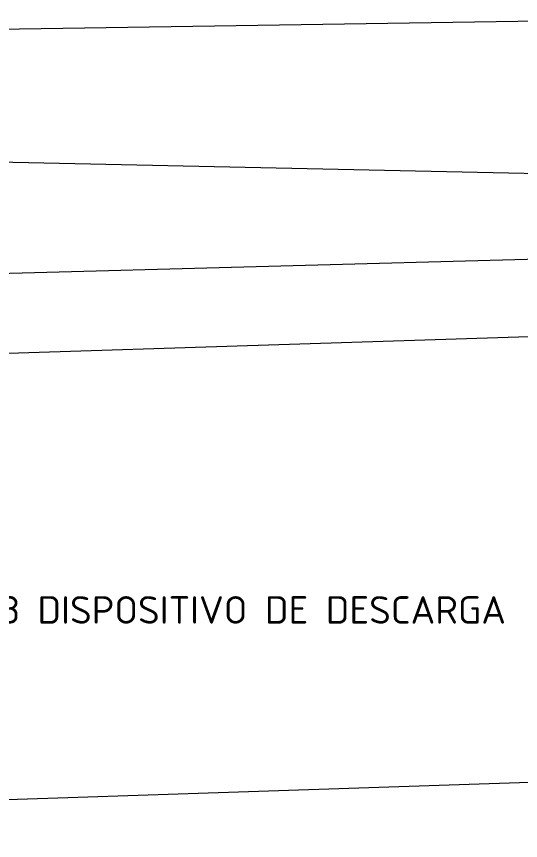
# Model space of a CAD drawing. Header units: millimetres. Extents: x 0 to 841, y 0 to 594.
# Drawn here: x 212.3 to 276.5, y 325.2 to 430.1 of the extents above; entities that cross this region are included whole.
import ezdxf
from ezdxf.enums import TextEntityAlignment as Align

# ---------------------------------------------------------------- set-up
doc = ezdxf.new("R2010")
doc.units = ezdxf.units.MM
doc.layers.add('06-TEXTO', color=7, linetype='CONTINUOUS', lineweight=25)
doc.layers.add('08-FINA', color=5, linetype='CONTINUOUS', lineweight=18)
doc.styles.add('ISO3098', font='isocpeur.ttf')

msp = doc.modelspace()

# ---------------------------------------------------------------- linework, layer by layer
at = {"layer": '08-FINA'}
for p, q in [((51.5, 426.07), (314.01, 430.11)), ((51.5, 414.91), (322.37, 409.2)), ((51.5, 393.12), (319.16, 400.31)), ((51.5, 382.14), (300.2, 390.08)), ((51.5, 325.15), (293.3, 333.09))]:
    msp.add_line(p, q, dxfattribs=at)

# ---------------------------------------------------------------- texts
at = {"layer": '06-TEXTO', "style": 'ISO3098'}
msp.add_text('S3 DISPOSITIVO DE DESCARGA', height=3.5, dxfattribs=at).set_placement((241.07, 354.52), align=Align.MIDDLE_CENTER)

doc.saveas('drawing.dxf')
